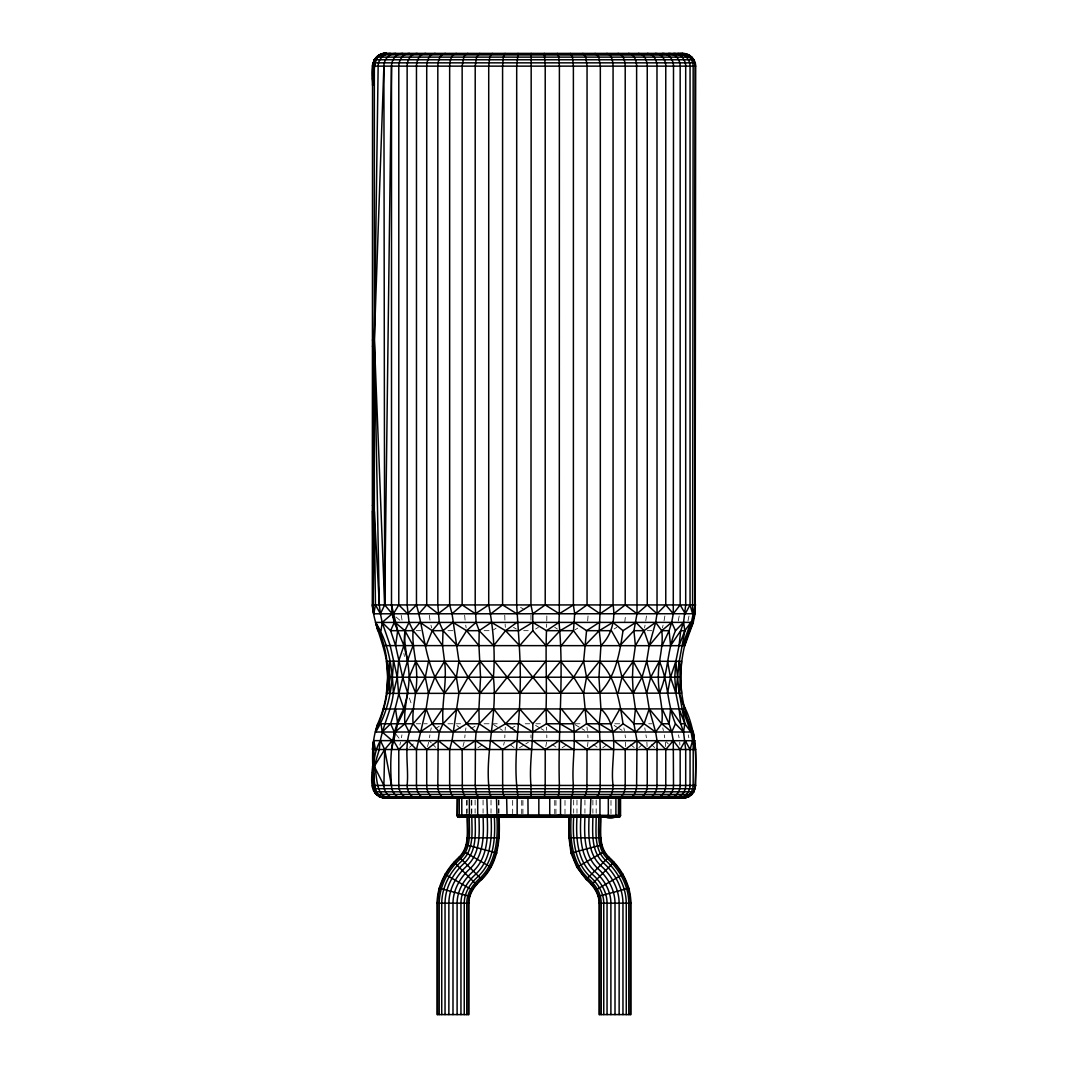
<?xml version="1.0" encoding="UTF-8"?>
<svg xmlns="http://www.w3.org/2000/svg" width="1068" height="1068" viewBox="0 0 1068 1068"><rect width="100%" height="100%" fill="white"/><g stroke="black" fill="none" stroke-linecap="round" stroke-linejoin="round"><path stroke-width="0.75" stroke-dasharray="5 3.75" d="M530.97 737.774L530.97 734.891M546.749 620.935L546.856 615.181M546.589 627.37L546.683 624.046M504.79 737.774L504.91 734.891M625.394 746.572L625.674 742.14M505.124 730.365L505.338 727.068M587.68 620.935L588.081 615.181M464.767 737.774L465.034 734.891M624.727 622.377L625.594 615.181M587.427 746.572L588.001 742.14M429.51 737.774L429.91 734.891M645.753 620.935L646.594 615.181M465.514 730.645L465.942 727.895M664.016 620.935L665.017 615.181M401.434 737.774L401.942 734.891M644.551 627.904L645.045 625.14M545.761 746.572L546.602 742.14M678.247 620.935L679.341 615.181M687.979 620.935L689.154 615.181M430.631 730.645L431.272 727.895M503.629 745.09L504.336 742.14M399.859 745.09L400.58 742.14M662.4 627.904L663.094 625.14M462.938 746.572L464.113 742.14M427.52 746.572L428.709 742.14M409.578 747.306L416.921 740.658M638.891 747.56L642.282 744.596M602.806 747.747L607.785 744.209M493.496 629.853L496.059 628.184M435.397 728.723L439.215 726.24M477.943 747.747L483.417 744.209M562.155 747.747L567.695 744.209M614.087 629.012L616.743 627.357M519.288 747.907L524.468 744.69M525.763 743.889L528.366 742.273M535.589 629.012L538.379 627.357M470.854 728.723L475.02 726.24M574.878 629.853L577.708 628.184M510.664 728.723L514.896 726.24M416.16 630.681L420.739 630.681M447.946 630.681L452.859 630.681M484.071 630.681L490.586 630.681M523.68 630.681L528.246 630.681M647.155 630.681L651.8 630.681M416.16 723.77L420.739 723.77M423.916 723.77L427.253 723.77M447.946 723.77L452.859 723.77M456.009 723.77L460.548 723.77M484.071 723.77L490.586 723.77M492.214 723.77L500.558 723.77M525.202 723.77L529.768 723.77M535.842 723.77L540.408 723.77M575.105 723.77L580.017 723.77M614.741 723.77L619.707 723.77M648.703 723.77L651.8 723.77M574.878 724.598L580.525 727.895M581.926 728.723L584.743 730.365M513.481 627.357L516.298 629.012M535.589 725.426L539.767 727.895M541.156 728.723L543.946 730.365M520.583 607.332L524.468 609.735M614.087 725.426L618.078 727.895M619.4 728.723L622.057 730.365M554.746 627.357L557.416 629.012M493.496 724.598L498.609 727.895M499.891 728.723L502.454 730.365M551.889 744.209L556.895 747.747M593.034 744.209L597.893 747.747M510.023 744.596L514.028 747.56M456.904 725.599L460.495 728.349M630.587 744.596L634.205 747.56M396.041 617.024L401.154 621.309M651.333 744.596L654.724 747.56M429.109 740.658L431.285 742.874M432.38 743.982L435.637 747.306M666.285 741.766L668.354 743.982M396.188 734.49L399.031 738.188M409.364 698.085L411.5 704.319M662.734 727.895L663.415 730.645M430.951 625.14L431.592 627.904M623.872 727.895L624.433 730.645M688.259 734.891L688.86 737.774M678.514 734.891L679.061 737.774M403.864 653.402L404.438 656.513M644.792 727.895L645.272 730.645M401.181 615.181L402.182 620.935M664.256 734.891L664.75 737.774M465.715 625.14L466.155 627.904M645.953 734.891L646.38 737.774M429.309 615.181L430.097 620.935M625.074 734.891L625.421 737.774M586.959 727.068L587.36 730.365M464.633 615.181L465.288 622.377M587.774 734.891L587.974 737.774M505.124 624.032L505.338 627.357M679.702 742.14L679.889 745.09M665.337 742.14L665.591 746.572M646.874 742.14L647.101 746.572M504.737 615.181L504.95 620.935M546.589 727.068L546.683 730.365M546.776 734.891L546.829 737.774M530.956 615.181L530.983 620.935M610.989 800.373L610.989 813.696M596.171 800.025L596.171 813.189M592.887 800.025L592.887 813.189M584.93 800.025L584.93 813.189M576.974 800.025L576.974 813.189M573.676 800.025L573.676 813.189M564.999 800.373L564.999 813.696M555.947 800.373L555.947 813.696M554.746 800.373L554.746 813.696M522.919 800.373L522.919 813.696M521.731 800.373L521.731 813.696M512.667 800.373L512.667 813.696M498.983 800.025L498.983 813.189M498.449 800.025L498.449 813.189M491.026 800.025L491.026 813.189M483.07 800.025L483.07 813.189M475.113 800.025L475.113 813.189M471.829 800.025L471.829 813.189M471.282 800.373L471.282 813.696M467.157 800.025L467.157 813.189M466.676 800.373L466.676 813.696"/><path stroke-width="1.5" d="M386.042 53.4L382.678 53.64L386.296 53.4L377.685 55.83L386.296 53.4L382.678 53.64L386.042 53.4C370.302 54.201 372.198 74.386 374.334 85.226L372.545 85.226C371.891 74.226 369.074 54.121 385.161 53.4L682.959 53.4M417.121 798.17C410.779 797.93 407.068 791.214 407.135 785.434C409.151 765.195 402.476 742.394 413.116 723.77C411.701 708.044 417.081 692.932 416.694 677.219C417.067 661.519 411.741 646.407 413.116 630.681L409.044 622.377L407.135 604.929L407.135 66.136C407.068 60.355 410.779 53.64 417.121 53.4M372.438 78.858L373.453 78.858C373.039 70.795 373.373 62.318 378.646 55.843L386.589 53.4L380.622 55.109L376.47 57.859L374.761 62.838L372.545 85.226L372.318 604.929L373.72 613.793L695.068 613.74L695.682 66.136C695.735 59.087 689.394 53.066 682.372 53.4M409.044 622.377L404.919 630.681C403.49 646.434 408.964 661.519 409.097 677.219C408.991 692.932 403.45 708.017 404.919 723.77L409.071 732.007M531.183 798.17L530.943 785.434C529.154 764.635 533.092 744.423 532.798 723.77L546.055 708.885C546.976 682.772 545.428 656.82 546.496 630.681L559.005 622.377L559.298 613.74L559.392 66.136L558.804 57.125L557.389 53.4M683.16 704.159C696.603 729.497 696.71 757.546 695.054 785.434C695.094 792.229 689.18 798.21 682.372 798.17M694.44 740.658L695.682 749.522L695.682 785.434L372.438 785.434L372.679 787.944L373.707 787.944C373.119 766.45 370.035 744.516 377.752 723.77C392.009 691.557 390.861 654.11 375.602 622.43C388.859 643.136 392.583 669.222 393.331 693.399C391.142 712.77 380.195 729.911 379.314 749.522C375.215 763.099 363.814 794.512 386.042 798.17C361.238 796.101 376.87 761.27 373.306 746.559M595.103 53.4L598.788 57.125L600.323 66.136L600.323 604.929L599.241 630.681L600.91 645.686L598.948 677.219L600.924 708.885L599.241 723.77L600.323 749.522L600.149 788.731L598.788 794.445L595.103 798.17M402.716 798.17C396.148 798.09 391.409 791.682 391.502 785.434C389.686 759.134 390.367 732.274 403.918 708.885L398.604 693.399L397.283 677.219L390.194 645.606L382.184 622.43L380.435 613.793L384.68 604.929L391.502 66.136C391.409 59.888 396.148 53.48 402.716 53.4M393.344 661.199C392.543 685.309 388.859 711.355 375.602 732.007L377.752 723.77L413.116 723.77L426.119 708.885L428.495 693.239L434.836 677.219L444.542 661.306L442.553 645.686L443.02 630.681L439.268 622.377L437.813 604.929L437.813 66.136C437.92 61.183 439.602 54.201 445.383 53.4M479.826 798.17L476.555 794.445L475.207 785.434L475.434 740.645L476.101 732.007L479.185 723.77L478.931 708.885L480.547 677.219L478.945 645.686L479.185 630.681L476.088 622.377L475.207 604.929L475.207 66.136L476.555 57.125L479.826 53.4M395.707 798.17C389.046 798.156 383.812 791.909 383.893 785.434L384.68 749.522L380.448 740.645C371.811 754.902 372.705 775.849 376.016 791.802C378.232 795.526 382.251 797.983 386.589 798.17L383.412 797.195M518.06 53.4L516.698 66.136L516.698 604.929C518.327 634.272 521.358 663.575 519.956 693.239C519.689 724.131 513.948 754.275 516.698 785.434L518.06 798.17M647.301 798.17C653.589 797.876 657.034 791.108 656.98 785.434L657.034 740.645L655.619 732.007L661.719 723.77C663.949 708.031 657.915 692.958 658.382 677.219C657.941 661.492 663.895 646.42 661.719 630.681L655.645 622.377L657.034 613.74L656.98 66.136C657.034 60.462 653.589 53.694 647.301 53.4M695.682 66.136L372.438 66.136L372.799 63.145L373.813 63.145L373.72 66.136L374.841 60.342L376.016 59.768L693.973 59.768M389.513 693.399L389.54 661.199M395.707 53.4C389.046 53.427 383.812 59.661 383.893 66.136L374.334 339.851L379.314 604.929L380.435 613.793L375.442 604.929L374.334 511.719L374.334 66.136M559.005 622.377C564.291 676.645 557.63 731.033 559.392 785.434L558.804 794.445L557.389 798.17M695.255 62.838L374.761 62.838L373.453 78.858L373.813 63.145M461.776 797.048L461.817 815.859L469.346 815.351L471.776 817.274L551.061 817.274L551.275 815.859L538.833 815.859M570.272 53.4L572.475 57.125L573.382 66.136L573.382 604.929L574.691 613.74L573.476 630.681L561.274 645.686M492.281 798.17L489.758 794.445L488.717 785.434C485.686 749.189 497.581 713.531 493.376 677.219C495.405 653.162 493.336 628.531 488.717 604.929L488.717 66.136L489.758 57.125L492.281 53.4M375.602 732.007C384.84 709.699 391.329 685.402 386.469 661.199C383.452 641.988 373.947 624.473 372.318 604.929L695.682 604.929M391.502 66.136L391.502 604.929L392.196 613.793L395.08 622.377L404.919 630.681L403.904 645.526L398.618 661.199L397.283 677.219L393.331 693.399M373.506 743.595L373.72 740.645L695.068 740.711M692.117 730.645C677.072 696.736 677.099 657.661 692.131 623.752M694.747 609.334L695.054 66.136C695.028 60.516 691.076 55.322 685.656 53.827M673.761 798.17C680.449 798.156 685.776 791.949 685.696 785.434L685.696 749.522L683.533 732.007L684.868 723.77L679.261 693.239L681.517 661.306L386.469 661.199L387.591 677.219L386.456 693.399L681.517 693.145L679.248 661.306L684.868 630.681L683.547 622.377L685.696 604.929L685.696 66.136C685.776 59.621 680.449 53.413 673.761 53.4M599.308 732.007L586.559 723.77L583.635 693.239L586.546 677.219L583.622 661.306L586.559 630.681L599.322 622.377M680.636 798.17C687.418 798.196 693.225 792.176 693.172 785.434L693.252 732.074L682.532 708.885L383.118 709.005M599.949 797.048L599.949 815.351L599.108 817.207L551.061 817.274M549.713 816.312L549.593 817.207M606.838 798.17C612.164 796.888 612.818 790 613.072 785.434C609.641 760.176 622.31 729.084 600.924 708.885M679.248 661.306L675.87 693.239L679.074 708.885L680.73 723.77L683.533 732.007L675.47 723.77C666.832 703.745 668.461 681.13 659.33 661.306L650.719 677.219L646.687 693.239L649.224 708.885L655.619 732.007L644.057 723.77L635.433 708.885L633.191 693.239L632.443 677.219L633.191 661.306L635.407 645.686L633.925 630.681L637.009 613.74L636.621 66.136C636.568 61.023 634.459 54.054 628.545 53.4M560.219 817.207C571.634 814.497 586.759 816.152 599.949 815.351M635.433 708.885L633.925 723.77L637.009 740.645L636.621 785.434C636.568 790.547 634.459 797.516 628.545 798.17M606.838 53.4C612.164 54.682 612.818 61.57 613.072 66.136L613.072 604.929C615.502 619.747 611.804 634.926 600.91 645.686M456.29 798.17C450.816 797.048 449.855 790.106 449.655 785.434L449.655 749.522L452.044 740.645L458.933 693.239L456.37 677.219L458.946 661.306L452.044 613.74L449.655 604.929L449.655 66.136C449.855 61.463 450.816 54.521 456.29 53.4M667.567 693.239L670.477 677.219L675.857 661.306L679.034 645.686L680.73 630.681L683.547 622.377L675.47 630.681C666.832 650.732 668.434 673.374 659.343 693.239L650.719 677.219L646.674 661.306L649.197 645.686L655.645 622.377L644.057 630.681L635.407 645.686M662.52 798.17C669.049 798.063 673.601 791.588 673.507 785.434L673.281 740.645L671.692 732.007L661.719 723.77L649.224 708.885L644.057 723.77L635.834 732.007L623.018 723.77C619.587 701.369 616.156 678.354 599.442 661.306L586.546 677.219L599.442 693.239C616.116 676.111 619.614 653.122 623.018 630.681L635.847 622.377L644.057 630.681L649.197 645.686L661.719 630.681L671.705 622.377L673.281 613.74L673.507 66.136C673.601 59.982 669.049 53.507 662.52 53.4M476.101 732.007L466.582 723.77L457.238 708.885L443.02 723.77L439.282 732.007L438.187 740.645L437.813 785.434C437.92 790.387 439.602 797.369 445.383 798.17M478.931 708.885L466.582 723.77L452.979 732.007L443.02 723.77C441.391 702.904 447.358 682.238 444.542 661.306L456.37 677.219L444.542 693.239C425.184 667.634 424.93 634.699 416.467 604.929L416.467 66.136C416.44 60.622 419.524 53.774 425.731 53.4M372.438 772.711L373.453 772.711L374.014 785.434L375.869 792.937L378.019 794.445L691.957 794.445L693.973 791.802L695.682 785.434M498.983 816.473C500.345 838.634 498.556 863.051 481.735 879.498C474.793 885.546 468.865 893.556 468.905 903.168L468.905 1014.6L437.079 1014.6L437.079 903.168C437.333 885.292 446.104 868.805 459.227 856.99C470.107 846.35 466.743 830.05 467.157 816.473M620.014 797.048L620.014 815.351C617.905 817.901 619.16 817.874 620.548 815.351L620.548 797.048M679.034 645.686L684.868 630.681L690.809 622.377L682.505 645.686L689.648 630.681L695.054 604.929L695.068 613.74L693.252 622.377L684.815 645.686L383.158 645.606M403.918 708.885L407.789 693.239L402.636 677.219L395.587 645.606L397.696 630.681L391.502 604.929M373.306 607.879L372.545 511.719L373.453 505.351L373.453 346.219L374.334 339.851L378.152 66.136C378.085 59.488 383.679 53.387 390.421 53.4M381.009 630.681L382.184 622.43L392.196 613.793L384.68 604.929L374.334 339.851L372.545 339.851L373.453 346.219L372.438 346.219M531.183 53.4L530.943 604.929L532.772 613.74L532.798 630.681L546.055 645.686L560.086 630.681L574.237 622.377L586.559 630.681L611.43 630.681L619.921 645.686L633.925 630.681L644.057 630.681M570.272 798.17L572.475 794.445L573.382 785.434C571.62 764.768 576.026 744.303 573.476 723.77L561.287 708.885M575.425 815.859L574.771 817.274M425.731 798.17C419.524 797.796 416.44 790.947 416.467 785.434L416.467 749.522L426.119 708.885L432.246 723.77L439.282 732.007M560.46 816.312L560.313 817.007M387.217 693.399L390.034 677.219L387.243 661.199M404.946 708.885L397.696 723.77L391.502 749.522M375.442 604.929L373.773 613.793L373.092 604.929L374.334 511.719L373.453 505.351L372.438 505.351M374.294 610.843L373.72 613.793L373.506 610.843M586.773 815.859L585.905 817.274M390.421 798.17C374.788 797.275 377.845 776.463 374.334 766.343L384.68 749.522L392.21 740.645L382.197 732.007L390.621 723.77C399.138 698.045 402.502 670.824 413.169 645.686L404.919 630.681M580.632 816.312L580.204 817.274M606.317 816.312L605.89 817.274L599.108 817.207M428.495 661.306L425.304 677.219L415.799 693.239L409.097 677.219L415.812 661.306L425.304 677.219L428.495 693.239M692.625 622.377L694.147 615.181M378.019 794.445L380.622 796.461L386.589 798.17L376.911 795.126L373.413 790.333L376.016 791.802L693.973 791.802M597.386 815.859L596.331 817.274M618.052 693.239L622.003 677.219L633.191 661.306L642.042 677.219L646.687 693.239M677.753 798.17C684.495 798.183 690.102 792.082 690.048 785.434L690.048 749.522L692.585 740.645L689.648 723.77M646.674 661.306L642.042 677.219L633.191 693.239L622.003 677.219L618.038 661.306M374.014 66.136L376.016 59.768M378.566 723.77L375.549 732.007L690.782 732.007L693.252 732.074L694.24 739.23L693.252 732.074M572.128 816.312L571.3 817.274M610.869 816.312L610.042 817.274M439.268 622.377L432.246 630.681L426.145 645.686L413.116 630.681L390.621 630.681L382.184 622.43M689.648 630.681L693.252 622.377L375.536 622.43L378.566 630.681L377.752 630.681L375.602 622.43M392.196 613.793L394.292 622.43L390.621 630.681L395.587 645.606M675.47 723.77L671.692 732.007L669.115 723.77L662.16 708.885M662.133 645.686L669.115 630.681L671.705 622.377L675.47 630.681M606.998 816.312C603.727 818.315 615.929 819.45 615.902 815.351L615.902 797.048M544.333 798.17L545.187 788.731L545.214 749.522L532.772 740.645M564.825 816.312L563.65 817.274M677.753 53.4C684.495 53.387 690.102 59.488 690.048 66.136L690.048 604.929L685.269 613.74L680.169 604.929L680.169 66.136C680.263 59.781 675.283 53.453 668.661 53.4M614.767 816.312L613.606 817.274M413.142 708.885L404.919 723.77L395.107 732.007M668.661 798.17C675.283 798.116 680.263 791.788 680.169 785.434L680.169 749.522L685.255 740.645L690.048 749.522M458.933 693.239L468.171 677.219L480.146 661.306L493.376 677.219L480.133 693.239L468.171 677.219L458.946 661.306M393.491 613.74L398.791 604.929L398.791 66.136C398.711 60.102 402.97 53.547 409.431 53.4M476.088 622.377L466.582 630.681L457.264 645.686L443.02 630.681L432.246 630.681L420.111 622.377L413.116 630.681M583.622 661.306L573.676 677.219L560.673 693.239L547.056 677.219L560.673 661.306L573.676 677.219L583.635 693.239M559.218 816.312L557.79 817.274M617.758 816.312L616.329 817.274M413.116 723.77L420.124 732.007L432.246 723.77L442.526 708.885M555.694 816.312L554.092 817.274M619.64 816.312L618.532 817.207M494.551 693.239L519.956 661.306L545.788 693.239M570.606 817.207L571.046 797.048M554.492 816.312L552.837 817.274M545.788 661.306L519.956 693.239L494.551 661.306M680.169 604.929L673.281 613.74L665.764 604.929L665.764 66.136C665.831 60.209 661.8 53.587 655.378 53.4M516.952 622.377L505.564 630.681L493.67 645.686L479.185 630.681L466.582 630.681L452.966 622.377L443.02 630.681M655.378 798.17C661.8 797.983 665.831 791.361 665.764 785.434L665.764 749.522L673.281 740.645L680.169 749.522M373.453 66.136L372.799 63.145L374.427 61.236L373.827 60.342L377.872 56.444L373.827 60.342L374.841 60.342M532.798 630.681L519.635 645.686L505.564 630.681L491.413 622.377L479.185 630.681M418.803 613.74L426.719 604.929L426.719 66.136C426.746 60.903 429.162 53.961 435.17 53.4M376.47 793.711L379.38 796.781L689.314 796.461L691.957 794.445M466.582 723.77L479.185 723.77L491.413 732.007L505.564 723.77L519.635 708.885L532.798 723.77M479.185 723.77L493.656 708.885L505.564 723.77L516.952 732.007M665.764 604.929L657.034 613.74L647.248 604.929L647.248 66.136C647.248 60.742 644.445 53.854 638.33 53.4M409.431 798.17C402.97 798.023 398.711 791.468 398.791 785.434L398.791 749.522L407.629 740.645L416.467 749.522M608.773 856.99C621.896 868.805 630.667 885.292 630.921 903.168L630.921 1014.6L599.095 1014.6L599.095 903.168C599.135 893.556 593.207 885.546 586.265 879.498L608.773 856.99C597.893 846.35 601.257 830.05 600.843 816.473M591.445 884.678L613.953 862.17M416.467 604.929L407.616 613.74L398.791 604.929M580.618 817.207L581.206 797.048M638.33 798.17C644.445 797.716 647.248 790.827 647.248 785.434L647.248 749.522L657.034 740.645L665.764 749.522M452.044 613.74L462.15 604.929L462.15 66.136L463.806 57.125L464.981 55.109L467.797 53.4M647.248 604.929L637.009 613.74L625.207 604.929L625.207 66.136C625.06 61.303 623.685 54.335 618.025 53.4M623.018 723.77L612.912 732.007L599.241 723.77L584.743 708.885L573.476 723.77L546.496 723.77L532.785 732.007L519.128 723.77L505.564 723.77M590.15 817.207L590.884 797.048M435.17 798.17C429.162 797.609 426.746 790.667 426.719 785.434L426.719 749.522L438.187 740.645L449.655 749.522M613.82 613.74L625.207 604.929M449.655 604.929L438.174 613.74L426.719 604.929M490.92 613.74L502.587 604.929L502.587 66.136L503.308 57.125L505.057 53.4M618.025 798.17C623.685 797.235 625.06 790.267 625.207 785.434L625.207 749.522L637.009 740.645L647.248 749.522M457.131 797.048L457.131 815.351C457.838 818.008 462.07 818.168 459.24 815.351L459.24 797.048M574.691 613.74L587.053 604.929L587.053 66.136L585.838 57.125L582.874 53.4M532.772 613.74L545.214 604.929L545.214 66.136L544.333 53.4M582.874 798.17L585.838 794.445L586.919 788.731L587.053 749.522L600.069 740.645L613.072 749.522M613.072 604.929L600.069 613.74L587.053 604.929M467.797 798.17L464.981 796.461L463.806 794.445L462.337 788.731L462.15 749.522L475.434 740.645L488.717 749.522M488.717 604.929L475.42 613.74L462.15 604.929M545.214 749.522L559.298 740.645L573.382 749.522M505.057 798.17L503.308 794.445L502.668 788.731L502.587 749.522L516.765 740.645L530.943 749.522M573.382 604.929L559.298 613.74L545.214 604.929M530.943 604.929L516.765 613.74L502.587 604.929M607.358 817.207L608.319 815.351L608.319 797.048M569.017 816.473L569.017 837.846L571.02 853.092L576.907 867.296L604.461 851.383M595.597 890.098L623.165 874.171M383.238 797.195L386.296 798.17L381.223 797.182L385.161 798.17L682.959 798.17L689.314 796.461M377.671 55.83L386.296 53.4M378.646 55.843L386.589 53.4L380.328 54.802L383.586 53.654M571.02 853.092L601.765 844.855M598.214 896.399L628.945 888.162M383.105 53.76L380.288 54.375L381.223 54.388M470.534 815.859L517.152 815.351L517.152 797.048M616.73 817.274L618.425 815.351L618.425 797.048M386.91 53.4L383.652 53.827L686.243 53.827M551.262 816.312L560.513 815.351L620.481 815.859M619.133 817.207L458.546 817.207L476.221 817.207L476.221 816.312M563.49 816.312L560.513 815.351L457.131 815.351L620.548 815.351M563.09 817.274L569.217 817.06M386.296 798.17L380.328 796.768M460.495 817.207L467.477 817.234L466.796 816.312M689.314 55.109L380.328 54.802M378.019 57.125L691.957 57.125M372.545 511.719L374.334 511.719L379.314 604.929M505.564 630.681L519.128 630.681L532.785 622.377L546.496 630.681L573.476 630.681L584.73 645.686L599.241 630.681L612.912 622.377L623.018 630.681M661.719 630.681L669.115 630.681L670.544 645.686L680.73 630.681L684.868 630.681M387.591 677.219L680.409 677.219M432.246 723.77L443.02 723.77M644.057 723.77L633.925 723.77L619.947 708.885L611.43 723.77L586.559 723.77L574.224 732.007L560.086 723.77L546.055 708.885L546.496 723.77L559.005 732.007M661.719 723.77L669.115 723.77L670.584 708.885L680.73 723.77L684.868 723.77L690.782 732.007L682.532 708.885L684.815 708.765L679.261 693.239L675.857 661.306L674.789 677.219L675.87 693.239L670.477 677.219L667.567 661.306M695.682 749.522L372.318 749.522L373.773 740.645L375.442 749.522M372.545 766.343L374.334 766.343L383.893 785.434M695.255 788.731L374.761 788.731L374.014 785.434M686.243 797.743L383.652 797.743L386.91 798.17M457.665 797.048L457.398 816.312L620.294 816.312M619.987 816.713L457.398 816.312M458.079 817.007L619.587 817.007M467.157 837.846L498.983 837.846M569.017 837.846L600.843 837.846M437.079 903.168L468.905 903.168M599.095 903.168L630.921 903.168M458.546 817.207L459.814 817.274M381.223 797.182L386.042 798.17M524.829 817.274L523.173 816.312M680.636 53.4C687.418 53.373 693.225 59.394 693.172 66.136L692.598 613.74L690.048 604.929M458.239 816.312L459.347 817.207L457.771 816.312M523.574 817.274L521.972 816.312M460.815 817.274L459.333 816.312M519.889 817.274L518.447 816.312M461.63 817.274L460.215 816.312M383.586 797.916L385.161 798.17M463.218 817.274L461.817 815.859M457.131 815.351L459.4 817.274M514.015 817.274L512.854 816.312M464.366 817.274L463.232 816.312M481.334 817.274L480.28 815.859M506.365 817.274L505.538 816.312M466.235 844.855L496.98 853.092M439.055 888.162L469.786 896.399M379.38 796.781L383.105 797.809M491.774 817.274L490.893 815.859M378.646 795.74L374.881 792.937M502.908 817.274L502.24 815.859M459.147 817.207L458.025 816.312M373.813 788.424L372.679 787.944L373.453 772.711L374.334 785.434M460.909 817.207L459.907 816.312M497.461 817.274L497.034 816.312M372.785 63.145L373.707 63.639M514.576 817.274L514.122 815.859M463.539 851.383L491.093 867.296M444.835 874.171L472.403 890.098M463.726 817.207L462.898 816.312M478.571 817.207L477.716 815.351L477.716 797.048M574.691 740.645L587.053 749.522M490.92 740.645L502.587 749.522M613.82 740.645L625.207 749.522M487.515 817.207L486.794 797.048M452.044 740.645L462.15 749.522M497.047 817.207L496.46 797.048M459.227 856.99L481.735 879.498M454.047 862.17L476.555 884.678M526.617 817.274L526.417 816.312M418.816 740.645L426.719 749.522M466.582 630.681L478.945 645.686M576.907 867.296L586.265 879.498M507.073 817.207L506.619 797.048M432.246 630.681L442.553 645.686M471.642 817.207L471.348 816.312M398.791 749.522L393.505 740.645L394.292 732.007L390.621 723.77M517.459 817.207L517.152 815.351M394.292 622.43L403.904 645.526L407.776 661.159M679.074 708.885L684.868 723.77M376.016 791.802L373.72 785.434L374.427 790.333L372.692 787.944L373.453 785.434L373.707 787.944M692.585 740.645L695.054 749.522L694.747 745.09M528.086 817.207L527.926 797.048M374.294 743.595L373.72 740.645L373.092 749.522L374.334 766.343M384.68 749.522L391.502 785.434M395.534 709.005L397.696 723.77M381.009 723.77L382.197 732.007M383.893 66.136L384.68 604.929M630.387 1014.6L630.387 903.168C630.12 885.439 621.416 869.085 608.386 857.377C597.399 846.644 600.67 830.196 600.296 816.473M628.798 1014.6L628.798 903.168C628.545 885.853 619.987 869.913 607.265 858.498C595.957 847.485 598.948 830.624 598.707 816.473M626.262 1014.6L626.262 903.168C626.048 886.507 617.718 871.234 605.476 860.287C593.661 848.833 596.224 831.305 596.171 816.473M622.964 1014.6L622.964 903.168C622.778 887.361 614.767 872.956 603.14 862.624C590.684 850.569 592.7 832.199 592.887 816.473M619.133 1014.6L619.133 903.168C618.986 888.362 611.31 874.972 600.43 865.334C587.253 852.584 588.615 833.227 589.042 816.473M615.008 1014.6L615.008 903.168C614.901 889.43 607.612 877.135 597.519 868.244C583.569 854.747 584.263 834.348 584.93 816.473M610.896 1014.6L610.896 903.168C610.829 890.498 603.901 879.298 594.609 871.154C579.911 856.896 579.937 835.456 580.805 816.473M607.051 1014.6L607.051 903.168C607.024 891.5 600.43 881.327 591.886 873.878C576.506 858.899 575.919 836.484 576.974 816.473M603.754 1014.6L603.754 903.168C603.754 892.354 597.439 883.076 589.563 876.201C573.583 860.621 572.488 837.379 573.676 816.473M601.444 816.312L601.444 817.274M601.231 1014.6L601.231 903.168C601.257 893.008 595.143 884.411 587.774 877.989C571.34 861.929 569.871 838.06 571.14 816.473M599.642 1014.6L599.642 903.168C599.682 893.422 593.701 885.265 586.652 879.111C569.925 862.757 568.216 838.487 569.551 816.473M589.763 816.312L589.763 817.274M560.513 797.048L560.513 815.351M549.74 797.048L549.74 815.351M538.833 797.048L538.833 817.274M498.449 816.473C499.784 838.487 498.075 862.757 481.348 879.111C474.299 885.265 468.318 893.422 468.358 903.168L468.358 1014.6M496.86 816.473C498.129 838.06 496.66 861.929 480.226 877.989C472.857 884.411 466.743 893.008 466.769 903.168L466.769 1014.6M494.324 816.473C495.512 837.379 494.417 860.621 478.437 876.201C470.561 883.076 464.246 892.354 464.246 903.168L464.246 1014.6M491.026 816.473C492.081 836.484 491.494 858.899 476.114 873.878C467.57 881.327 460.976 891.5 460.949 903.168L460.949 1014.6M487.916 816.312L487.916 817.274M487.195 816.473C488.063 835.456 488.089 856.896 473.391 871.154C464.099 879.298 457.171 890.498 457.104 903.168L457.104 1014.6M483.07 816.473C483.737 834.348 484.431 854.747 470.481 868.244C460.388 877.135 453.099 889.43 452.992 903.168L452.992 1014.6M478.958 816.473C479.385 833.227 480.747 852.584 467.57 865.334C456.69 874.972 449.014 888.362 448.867 903.168L448.867 1014.6M475.113 816.473C475.3 832.199 477.316 850.569 464.86 862.624C453.233 872.956 445.222 887.361 445.036 903.168L445.036 1014.6M471.829 816.473C471.776 831.305 474.339 848.833 462.524 860.287C450.282 871.234 441.952 886.507 441.738 903.168L441.738 1014.6M469.346 797.048L469.346 815.351M469.293 816.473C469.052 830.624 472.043 847.485 460.735 858.498C448.013 869.913 439.455 885.853 439.202 903.168L439.202 1014.6M467.704 816.473C467.33 830.196 470.601 846.644 459.614 857.377C446.584 869.085 437.88 885.439 437.613 903.168L437.613 1014.6"/></g></svg>
